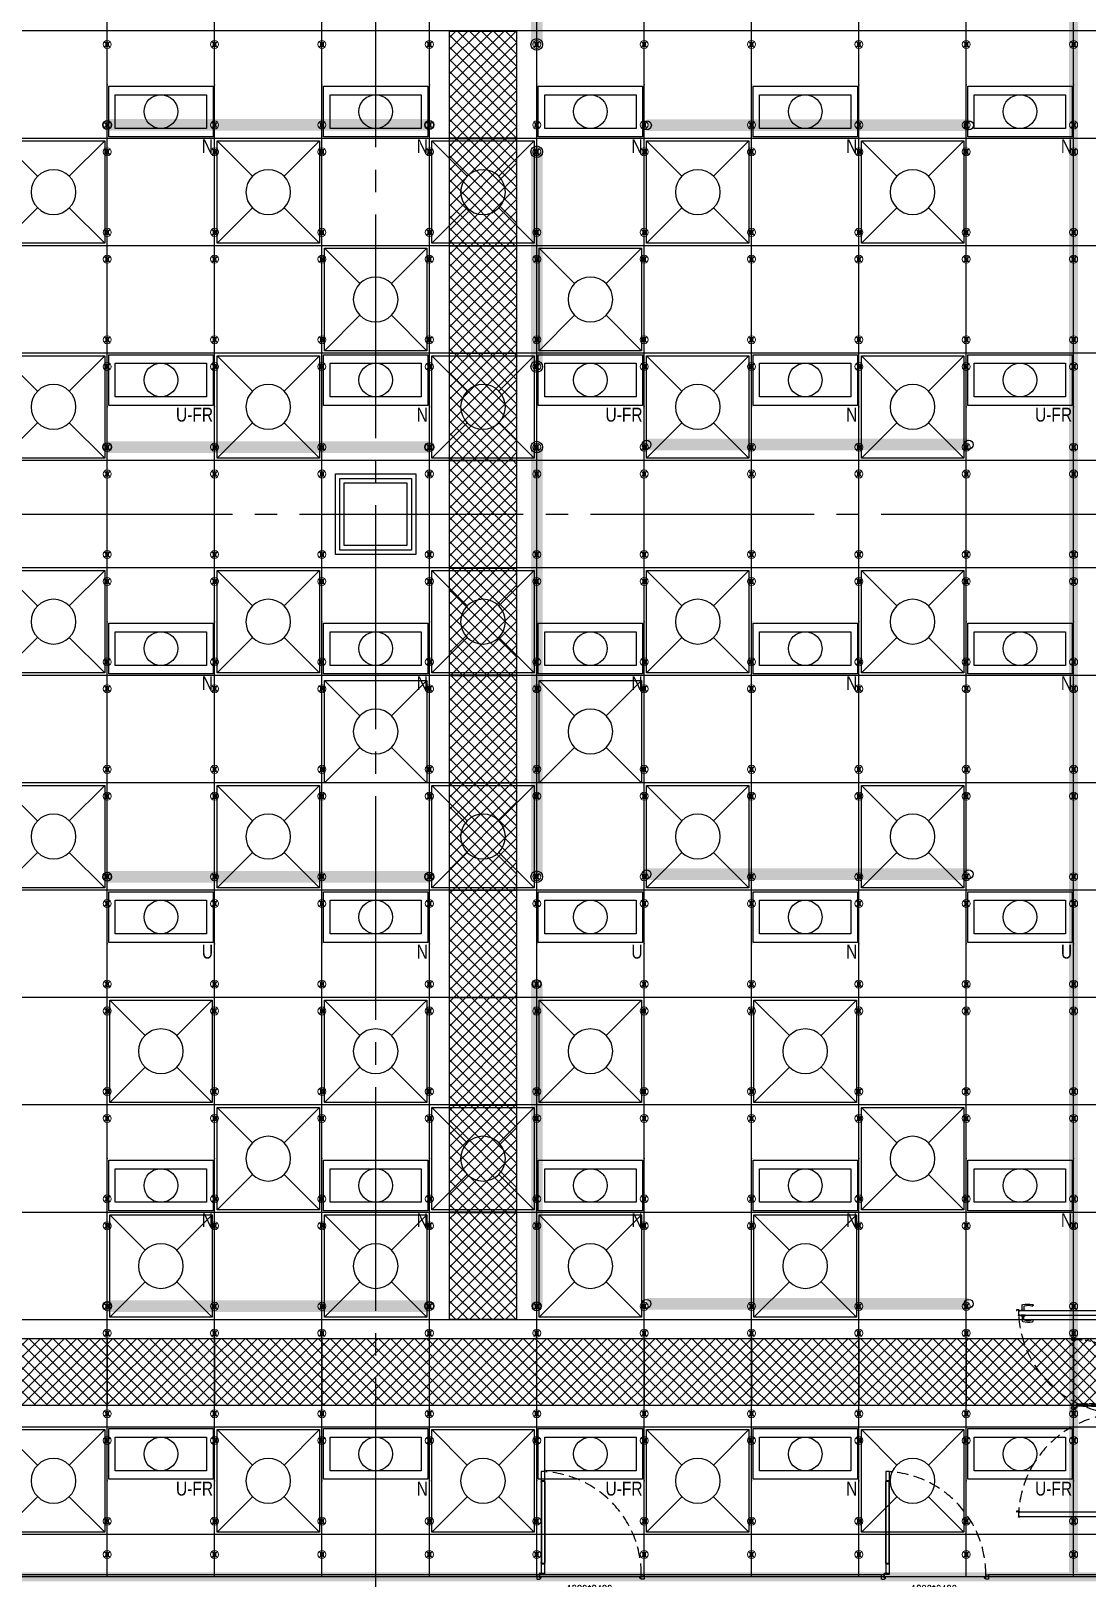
# Model space of a CAD drawing. Extents: x -17313 to 41501, y -1010 to 11880.
# Drawn here: x 6455 to 7635, y 311 to 2040 of the extents above; entities that cross this region are included whole.
import ezdxf
from ezdxf.enums import TextEntityAlignment as Align

# ---------------------------------------------------------------- set-up
doc = ezdxf.new("R2010")
doc.units = 0
doc.header["$LTSCALE"] = 100
for name, pattern in [('188K-SM-03-F10-ARCH-PA-Y2257103$0$AP5A-SM-03-F20-ARCH-PA-Y2230801+Y2230803$0$ALL-PA-TXT-Y2221201$0$DASHED', [19.05, 12.7, -6.35]), ('188K-SM-03-F10-ARCH-PA-Y2257103$0$DASHED', [19.05, 12.7, -6.35]), ('188K-SM-07-F15-ARCH-CATW-Y2257103$0$DASHED', [19.05, 12.7, -6.35]), ('X-S-FAB-L10$0$COL-CEN-LIN', [3.25, 2.5, -0.25, 0.25, -0.25])]:
    doc.linetypes.add(name, pattern=pattern)
for name, color, linetype in [('0-xref', 8, 'Continuous'), ('188K-SM-03-F10-ARCH-CEIL-Y2257103$0$K-CEIL-4.2', 8, 'Continuous'), ('188K-SM-03-F10-ARCH-CEIL-Y2257103$0$K-CEIL-4.2-AREA', 8, 'Continuous'), ('188K-SM-03-F10-ARCH-PA-Y2257103$0$K-Door', 53, 'Continuous'), ('188K-SM-03-F10-ARCH-PA-Y2257103$0$K-P1S-4.2-單抗', 53, 'Continuous'), ('188K-SM-06-F10-ELEC-LIGHT-Y2257103$0$E-LIGHT(W)-N', 253, 'Continuous'), ('188K-SM-06-F10-ELEC-LIGHT-Y2257103$0$E-LIGHT(W)-U FR', 253, 'Continuous'), ('188K-SM-06-F10-ELEC-LIGHT-Y2257103$0$E-LIGHT(W)-U XLPE', 253, 'Continuous'), ('188K-SM-06-F10-HVAC-FFU-Y2257103$0$AC-FFU-ULPA', 254, 'Continuous'), ('188K-SM-07-F15-ARCH-CATW-Y2257103$0$K-Divider 上-2.7', 80, 'Continuous'), ('188K-SM-07-F15-ARCH-CATW-Y2257103$0$K-DOOR-天板上方', 150, '188K-SM-07-F15-ARCH-CATW-Y2257103$0$DASHED'), ('188K-SM-07-F15-ARCH-CATW-Y2257103$0$K-安全母索', 6, 'Continuous'), ('188K-SM-07-F15-ARCH-CATW-Y2257103$0$K-扶手', 160, 'Continuous'), ('188K-SM-07-F15-ARCH-CATW-Y2257103$0$K-貓道板-主走道', 171, 'Continuous'), ('X-S-FAB-L10$0$0-DIM-TXT', 8, 'Continuous'), ('X-S-FAB-L10$0$BLOCK', 8, 'Continuous'), ('X-S-FAB-L10$0$CCL', 8, 'X-S-FAB-L10$0$COL-CEN-LIN'), ('X-S-FAB-L10$0$COL-S', 8, 'Continuous')]:
    doc.layers.add(name, color=color, linetype=linetype)
doc.layers.add('188K-SM-03-F10-ARCH-CEIL-Y2257103$0$K-吊點-標準', color=8, linetype='Continuous', lineweight=9)
doc.layers.add('188K-SM-06-F10-ELEC-LIGHT-Y2257103$0$Defpoints-CAS', color=253, linetype='Continuous', plot=False)
doc.styles.add('188K-SM-03-F10-ARCH-PA-Y2257103$0$14P7-XFDP10$0$AA-TXT', font='simplex.shx', dxfattribs={"width": 0.8, "bigfont": 'chineset.shx'})
doc.styles.add('188K-SM-03-F10-ARCH-PA-Y2257103$0$AP5A-SM-03-F20-ARCH-PA-Y2230801+Y2230803$0$ALL-PA-TXT-Y2221201$0$Standard', font='txt.shx', dxfattribs={"bigfont": 'chineset.shx'})
doc.styles.add('188K-SM-06-F10-ELEC-LIGHT-Y2257103$0$Standard', font='arial.ttf')
doc.styles.add('X-S-FAB-L10$0$CHINA', font='simplex.shx', dxfattribs={"width": 0.75, "bigfont": 'chineset.shx'})
doc.styles.add('X-S-FAB-L10$0$Standard', font='', dxfattribs={"width": 0.8})
doc.styles.add('X-S-FAB-L10$0$TG_NOTE_TEXT', font='simplex.shx', dxfattribs={"width": 0.75, "bigfont": 'chineset.shx'})
doc.styles.get('X-S-FAB-L10$0$Standard').set_extended_font_data('Microsoft JhengHei')
doc.linetypes.add('188K-SM-07-F15-ARCH-CATW-Y2257103$0$FENCELINE1', pattern='A,6.35,-2.54,[133,ltypeshp.shx,S=2.54,R=0,X=-2.54,Y=0],-2.54,25.4', length=36.83)

# ---------------------------------------------------------------- blocks, each defined once
blk = doc.blocks.new('X-S-FAB-L10$0$FAB2-L05')
at = {"layer": 'X-S-FAB-L10$0$CCL'}
for p, q in [((-19320, 11005), (-19320, 0)), ((-26880, 2220), (1210, 2220))]:
    blk.add_line(p, q, dxfattribs=at)
at = {"layer": 'X-S-FAB-L10$0$COL-S'}
blk.add_lwpolyline([(-19355, 2255), (-19285, 2255), (-19285, 2185), (-19355, 2185)], close=True, dxfattribs=at)
blk = doc.blocks.new('X-S-FAB-L10')
at = {"layer": 'X-S-FAB-L10$0$COL-S'}
for p, q in [((6805, 1535), (6875, 1535)), ((6805, 1465), (6805, 1535)), ((6875, 1535), (6875, 1465)), ((6875, 1465), (6805, 1465))]:
    blk.add_line(p, q, dxfattribs=at)
at = {"layer": 'X-S-FAB-L10$0$BLOCK'}
blk.add_blockref('X-S-FAB-L10$0$FAB2-L05', (26160, -720), dxfattribs=at)
at = {"style": 'X-S-FAB-L10$0$TG_NOTE_TEXT', "width": 0.5, "flags": 1}
for p in [(7463.3, 9020), (18268.3, 8649), (11197.8, 4800.2), (16485.8, 4800.2), (25420.3, 2635), (13360, 320, 0), (7463.3, -33.3)]:
    blk.add_attdef('WH', text='', height=20, dxfattribs=at).set_placement(p, align=Align.BOTTOM_LEFT)
at = {"width": 0.5}
for style, p in [('X-S-FAB-L10$0$TG_NOTE_TEXT', (7585, 9020)), ('X-S-FAB-L10$0$TG_NOTE_TEXT', (18390, 8649)), ('X-S-FAB-L10$0$TG_NOTE_TEXT', (11117.5, 4813.5)), ('X-S-FAB-L10$0$TG_NOTE_TEXT', (16607.5, 4813.5)), ('X-S-FAB-L10$0$TG_NOTE_TEXT', (25350, 2635)), ('X-S-FAB-L10$0$Standard', (13129.4, 325, 0)), ('X-S-FAB-L10$0$TG_NOTE_TEXT', (7585, -20))]:
    blk.add_attdef('DESC', text='', height=10, dxfattribs=dict(at, style=style)).set_placement(p, align=Align.BOTTOM_LEFT)
for tag, style, p in [('TYPE', 'X-S-FAB-L10$0$TG_NOTE_TEXT', (7619.3, 9020)), ('NO', 'X-S-FAB-L10$0$TG_NOTE_TEXT', (7650.1, 9020)), ('TYPE', 'X-S-FAB-L10$0$TG_NOTE_TEXT', (18424.2, 8649)), ('NO', 'X-S-FAB-L10$0$TG_NOTE_TEXT', (18455, 8649)), ('NO', 'X-S-FAB-L10$0$TG_NOTE_TEXT', (11088.6, 4813.5)), ('TYPE', 'X-S-FAB-L10$0$TG_NOTE_TEXT', (11151.8, 4813.5)), ('TYPE', 'X-S-FAB-L10$0$TG_NOTE_TEXT', (16641.8, 4813.5)), ('NO', 'X-S-FAB-L10$0$TG_NOTE_TEXT', (16672.6, 4813.5)), ('NO', 'X-S-FAB-L10$0$TG_NOTE_TEXT', (25313, 2635)), ('TYPE', 'X-S-FAB-L10$0$TG_NOTE_TEXT', (25350, 2635)), ('NO', 'X-S-FAB-L10$0$Standard', (13100, 320, 0)), ('TYPE', 'X-S-FAB-L10$0$Standard', (13129.4, 320, 0)), ('TYPE', 'X-S-FAB-L10$0$TG_NOTE_TEXT', (7619.3, -20)), ('NO', 'X-S-FAB-L10$0$TG_NOTE_TEXT', (7650.1, -20))]:
    blk.add_attdef(tag, text='', height=10, dxfattribs=dict(at, style=style)).set_placement(p, align=Align.BOTTOM_RIGHT)
at = {"style": 'X-S-FAB-L10$0$TG_NOTE_TEXT', "width": 0.5, "flags": 1}
for rotation, p in [(180, (43, 7480)), (180, (943, 7480)), (90, (24310, 3717.8)), (270, (17080, 1711.7))]:
    blk.add_attdef('WH', text='', height=20, rotation=rotation, dxfattribs=at).set_placement(p, align=Align.BOTTOM_LEFT)
at = {"width": 0.5}
for rotation, style, p in [(180, 'X-S-FAB-L10$0$Standard', (317.6, 7480)), (180, 'X-S-FAB-L10$0$Standard', (1217.6, 7480)), (90, 'X-S-FAB-L10$0$TG_NOTE_TEXT', (24310, 3647.5)), (270, 'X-S-FAB-L10$0$TG_NOTE_TEXT', (17080, 1605))]:
    blk.add_attdef('DESC', text='', height=10, rotation=rotation, dxfattribs=dict(at, style=style)).set_placement(p, align=Align.BOTTOM_LEFT)
for tag, rotation, style, p in [('TYPE', 180, 'X-S-FAB-L10$0$Standard', (317.6, 7480)), ('NO', 180, 'X-S-FAB-L10$0$Standard', (347, 7480)), ('TYPE', 180, 'X-S-FAB-L10$0$Standard', (1217.6, 7480)), ('NO', 180, 'X-S-FAB-L10$0$Standard', (1247, 7480)), ('TYPE', 90, 'X-S-FAB-L10$0$TG_NOTE_TEXT', (24310, 3647.5)), ('NO', 90, 'X-S-FAB-L10$0$TG_NOTE_TEXT', (24310, 3610.5)), ('TYPE', 270, 'X-S-FAB-L10$0$TG_NOTE_TEXT', (17080, 1605)), ('NO', 270, 'X-S-FAB-L10$0$TG_NOTE_TEXT', (17080, 1573))]:
    blk.add_attdef(tag, text='', height=10, rotation=rotation, dxfattribs=dict(at, style=style)).set_placement(p, align=Align.BOTTOM_RIGHT)
at = {"layer": 'X-S-FAB-L10$0$0-DIM-TXT', "style": 'X-S-FAB-L10$0$CHINA', "width": 0.75}
for p in [(667.4, 7855.1, -2689.4), (22627.4, 6728.8), (25644.7, 6728.8), (24778.8, 5569.1), (1118.3, 4980), (417.8, 4594.6), (23874.8, 4355), (22927.4, 4330.1), (23749.9, 3901.4), (417.8, 3765.2), (1118.3, 3730), (417.8, 3115.8), (536.9, 2227.8), (16909, 1782.7), (888.4, 880.5), (16977.4, 750), (18878.8, 750), (25641.2, 553.2), (21364, 526.9)]:
    blk.add_attdef('HIG', text='', height=80, dxfattribs=at).set_placement(p, align=Align.MIDDLE_LEFT)
blk = doc.blocks.new('188K-SM-03-F10-ARCH-CEIL-Y2257103$0$A$C2CA95053')
h = blk.add_hatch(color=256)
edge = h.paths.add_edge_path()
edge.add_arc((0, 0), 0.5, 0, 360)
for p, q in [((3.2, 3.2), (-3.2, -3.2)), ((3.2, -3.2), (-3.2, 3.2))]:
    blk.add_line(p, q)
blk.add_lwpolyline([(-1.6, 2.5), (-1.6, -2.5), (1.6, -2.5), (1.6, 2.5)], close=True)
for radius in [4.5, 0.5]:
    blk.add_circle((0, 0), radius)
blk = doc.blocks.new('188K-SM-03-F10-ARCH-CEIL-Y2257103$0$天花板吊點-附調整片 - 3_8_螺桿吊架 100 mm 高調整片-V1-1FL')
blk.add_blockref('188K-SM-03-F10-ARCH-CEIL-Y2257103$0$A$C2CA95053', (0, 0))
blk = doc.blocks.new('188K-SM-03-F10-ARCH-CEIL-Y2257103')
at = {"layer": '188K-SM-03-F10-ARCH-CEIL-Y2257103$0$K-CEIL-4.2'}
for p, q in [((6540, 312.7), (6540, 8632.2)), ((6660, 312.7), (6660, 8632.2)), ((6780, 312.7), (6780, 8632.2)), ((6900, 312.7), (6900, 8632.2)), ((7020, 312.7), (7020, 8632.2)), ((7140, 312.7), (7140, 8632.2)), ((7260, 312.7), (7260, 8632.2)), ((7380, 312.7), (7380, 8632.2)), ((7500, 312.7), (7500, 8632.2)), ((7620, 312.7), (7620, 8632.2)), ((16747.2, 2040), (1847.7, 2040)), ((16747.2, 1920), (1847.7, 1920)), ((16747.2, 1800), (1847.7, 1800)), ((16747.2, 1680), (1847.7, 1680)), ((16747.2, 1560), (1847.7, 1560)), ((16747.2, 1440), (1847.7, 1440)), ((16747.2, 1320), (1847.7, 1320)), ((16747.2, 1200), (1847.7, 1200)), ((16747.2, 1080), (1847.7, 1080)), ((16747.2, 960), (1847.7, 960)), ((16747.2, 840), (1847.7, 840)), ((16747.2, 720), (1847.7, 720)), ((16747.2, 600), (1847.7, 600)), ((16747.2, 480), (1847.7, 480)), ((16747.2, 360), (1847.7, 360))]:
    blk.add_line(p, q, dxfattribs=at)
at = {"layer": '188K-SM-03-F10-ARCH-CEIL-Y2257103$0$K-CEIL-4.2-AREA', "elevation": 0}
blk.add_lwpolyline([(24297.2, 2067.7), (16747.2, 2067.7), (16747.2, 312.7), (14882.2, 312.7), (14882.2, 42.7), (14157.7, 42.7), (14157.7, 312.7), (1847.7, 312.7), (1847.7, 8305.8), (1767.7, 8305.8), (1767.7, 8632.2), (17592.2, 8632.2), (17592.2, 8626.2), (18934.7, 8626.2), (18934.7, 8592.2), (19317.2, 8592.2), (19317.2, 7537.7), (19282.2, 7537.7), (19282.2, 7462.2), (19317.2, 7462.2), (19317.2, 7317.2), (21180, 7317.2)], dxfattribs=at)
at = {"layer": '188K-SM-03-F10-ARCH-CEIL-Y2257103$0$K-CEIL-4.2-AREA'}
blk.add_lwpolyline([(6805, 1535), (6875, 1535), (6875, 1465), (6805, 1465)], close=True, dxfattribs=at)
at = {"layer": '188K-SM-03-F10-ARCH-CEIL-Y2257103$0$K-吊點-標準', "color": 170, "lineweight": 18, "rotation": 179.9999999999997}
for p in [(6540, 2025), (6660, 2025), (6780, 2025), (6900, 2025), (7020, 2025), (7140, 2025), (7260, 2025), (7380, 2025), (7500, 2025), (7620, 2025), (6540, 1935), (6660, 1935), (6780, 1935), (6900, 1935), (7020, 1935), (7140, 1935), (7260, 1935), (7380, 1935), (7500, 1935), (7620, 1935), (6540, 1905), (6660, 1905), (6780, 1905), (6900, 1905), (7020, 1905), (7140, 1905), (7260, 1905), (7380, 1905), (7500, 1905), (7620, 1905), (6540, 1815), (6660, 1815), (6780, 1815), (6900, 1815), (7020, 1815), (7140, 1815), (7260, 1815), (7380, 1815), (7500, 1815), (7620, 1815), (6540, 1785), (6660, 1785), (6780, 1785), (6900, 1785), (7020, 1785), (7140, 1785), (7260, 1785), (7380, 1785), (7500, 1785), (7620, 1785), (6540, 1695), (6660, 1695), (6780, 1695), (6900, 1695), (7020, 1695), (7140, 1695), (7260, 1695), (7380, 1695), (7500, 1695), (7620, 1695), (6540, 1665), (6660, 1665), (6780, 1665), (6900, 1665), (7020, 1665), (7140, 1665), (7260, 1665), (7380, 1665), (7500, 1665), (7620, 1665), (6540, 1575), (6660, 1575), (6780, 1575), (6900, 1575), (7020, 1575), (7140, 1575), (7260, 1575), (7380, 1575), (7500, 1575), (7620, 1575), (6540, 1545), (6660, 1545), (6780, 1545), (6900, 1545), (7020, 1545), (7140, 1545), (7260, 1545), (7380, 1545), (7500, 1545), (7620, 1545), (6540, 1455), (6660, 1455), (6780, 1455), (6900, 1455), (7020, 1455), (7140, 1455), (7260, 1455), (7380, 1455), (7500, 1455), (7620, 1455), (6540, 1425), (6660, 1425), (6780, 1425), (6900, 1425), (7020, 1425), (7140, 1425), (7260, 1425), (7380, 1425), (7500, 1425), (7620, 1425), (6540, 1335), (6660, 1335), (6780, 1335), (6900, 1335), (7020, 1335), (7140, 1335), (7260, 1335), (7380, 1335), (7500, 1335), (7620, 1335), (6540, 1305), (6660, 1305), (6780, 1305), (6900, 1305), (7020, 1305), (7140, 1305), (7260, 1305), (7380, 1305), (7500, 1305), (7620, 1305), (6540, 1215), (6660, 1215), (6780, 1215), (6900, 1215), (7020, 1215), (7140, 1215), (7260, 1215), (7380, 1215), (7500, 1215), (7620, 1215), (6540, 1185), (6660, 1185), (6780, 1185), (6900, 1185), (7020, 1185), (7140, 1185), (7260, 1185), (7380, 1185), (7500, 1185), (7620, 1185), (6540, 1095), (6660, 1095), (6780, 1095), (6900, 1095), (7020, 1095), (7140, 1095), (7260, 1095), (7380, 1095), (7500, 1095), (7620, 1095), (6540, 1065), (6660, 1065), (6780, 1065), (6900, 1065), (7020, 1065), (7140, 1065), (7260, 1065), (7380, 1065), (7500, 1065), (7620, 1065), (6540, 975), (6660, 975), (6780, 975), (6900, 975), (7020, 975), (7140, 975), (7260, 975), (7380, 975), (7500, 975), (7620, 975), (6540, 945), (6660, 945), (6780, 945), (6900, 945), (7020, 945), (7140, 945), (7260, 945), (7380, 945), (7500, 945), (7620, 945), (6540, 855), (6660, 855), (6780, 855), (6900, 855), (7020, 855), (7140, 855), (7260, 855), (7380, 855), (7500, 855), (7620, 855), (6540, 825), (6660, 825), (6780, 825), (6900, 825), (7020, 825), (7140, 825), (7260, 825), (7380, 825), (7500, 825), (7620, 825), (6540, 735), (6660, 735), (6780, 735), (6900, 735), (7020, 735), (7140, 735), (7260, 735), (7380, 735), (7500, 735), (7620, 735), (6540, 705), (6660, 705), (6780, 705), (6900, 705), (7020, 705), (7140, 705), (7260, 705), (7380, 705), (7500, 705), (7620, 705), (6540, 615), (6660, 615), (6780, 615), (6900, 615), (7020, 615), (7140, 615), (7260, 615), (7380, 615), (7500, 615), (7620, 615), (6540, 585), (6660, 585), (6780, 585), (6900, 585), (7020, 585), (7140, 585), (7260, 585), (7380, 585), (7500, 585), (7620, 585), (6540, 495), (6660, 495), (6780, 495), (6900, 495), (7020, 495), (7140, 495), (7260, 495), (7380, 495), (7500, 495), (7620, 495), (6540, 465), (6660, 465), (6780, 465), (6900, 465), (7020, 465), (7140, 465), (7260, 465), (7380, 465), (7500, 465), (7620, 465), (6540, 375), (6660, 375), (6780, 375), (6900, 375), (7020, 375), (7140, 375), (7260, 375), (7380, 375), (7500, 375), (7620, 375), (6540, 337.7, 0), (6660, 337.7, 0), (6780, 337.7, 0), (6900, 337.7, 0), (7020, 337.7, 0), (7140, 337.7, 0), (7260, 337.7, 0), (7380, 337.7, 0), (7500, 337.7, 0), (7620, 337.7, 0)]:
    blk.add_blockref('188K-SM-03-F10-ARCH-CEIL-Y2257103$0$天花板吊點-附調整片 - 3_8_螺桿吊架 100 mm 高調整片-V1-1FL', p, dxfattribs=at)
blk = doc.blocks.new('188K-SM-06-F10-HVAC-FFU-Y2257103$0$H-FU-U-12x12')
for p, q in [((423, 777), (28, 1172)), ((777, 777), (1172, 1172)), ((28, 28), (423, 423)), ((1172, 28), (777, 423))]:
    blk.add_line(p, q)
blk.add_lwpolyline([(1172, 28), (1172, 1172), (28, 1172), (28, 28)], close=True)
blk.add_circle((600, 600), 250)
blk = doc.blocks.new('188K-SM-06-F10-HVAC-FFU-Y2257103')
at = {"layer": '188K-SM-06-F10-HVAC-FFU-Y2257103$0$AC-FFU-ULPA', "xscale": -0.09999999999999432, "yscale": 0.09999999999999432, "zscale": 0.09999999999999432}
for p in [(6540, 1800), (6780, 1800), (7020, 1800), (7260, 1800), (7500, 1800), (6900, 1680), (7140, 1680), (6540, 1560), (6780, 1560), (7020, 1560), (7260, 1560), (7500, 1560), (6540, 1320), (6780, 1320), (7020, 1320), (7260, 1320), (7500, 1320), (6900, 1197.2), (7140, 1197.2), (6540, 1079.9), (6780, 1079.9), (7020, 1079.9), (7260, 1079.9), (7500, 1079.9), (6660, 840), (6900, 840), (7140, 840), (7380, 840), (6780, 720), (7020, 720), (7500, 720), (6660, 600), (6900, 600), (7140, 600), (7380, 600), (6540, 360), (6780, 360), (7020, 360), (7260, 360), (7500, 360)]:
    blk.add_blockref('188K-SM-06-F10-HVAC-FFU-Y2257103$0$H-FU-U-12x12', p, dxfattribs=at)
blk = doc.blocks.new('*U267')
for points in [[(-58.3, -28.3), (-58.3, 28.3), (58.3, 28.3), (58.3, -28.3)], [(-51, -18.8), (-51, 18.8), (51, 18.8), (51, -18.8)]]:
    blk.add_lwpolyline(points, close=True)
blk.add_circle((0, 0), 18.8)
at = {"layer": '188K-SM-06-F10-ELEC-LIGHT-Y2257103$0$Defpoints-CAS'}
for p in [(-60, 30), (60, 30), (-60, -30), (60, -30)]:
    blk.add_point(p, dxfattribs=at)
at = {"style": '188K-SM-06-F10-ELEC-LIGHT-Y2257103$0$Standard', "width": 0.8}
blk.add_text('N', height=15.5, dxfattribs=at).set_placement((58.3, -38.7), align=Align.MIDDLE_RIGHT)
blk = doc.blocks.new('*U258')
for points in [[(-58.3, -28.3), (-58.3, 28.3), (58.3, 28.3), (58.3, -28.3)], [(-51, -18.8), (-51, 18.8), (51, 18.8), (51, -18.8)]]:
    blk.add_lwpolyline(points, close=True)
blk.add_circle((0, 0), 18.8)
at = {"layer": '188K-SM-06-F10-ELEC-LIGHT-Y2257103$0$Defpoints-CAS'}
for p in [(-60, 30), (60, 30), (-60, -30), (60, -30)]:
    blk.add_point(p, dxfattribs=at)
at = {"style": '188K-SM-06-F10-ELEC-LIGHT-Y2257103$0$Standard', "width": 0.8}
blk.add_text('U-FR', height=15.53, dxfattribs=at).set_placement((58.3, -38.7), align=Align.MIDDLE_RIGHT)
blk = doc.blocks.new('*U266')
for points in [[(-58.3, -28.3), (-58.3, 28.3), (58.3, 28.3), (58.3, -28.3)], [(-51, -18.8), (-51, 18.8), (51, 18.8), (51, -18.8)]]:
    blk.add_lwpolyline(points, close=True)
blk.add_circle((0, 0), 18.8)
at = {"layer": '188K-SM-06-F10-ELEC-LIGHT-Y2257103$0$Defpoints-CAS'}
for p in [(-60, 30), (60, 30), (-60, -30), (60, -30)]:
    blk.add_point(p, dxfattribs=at)
at = {"style": '188K-SM-06-F10-ELEC-LIGHT-Y2257103$0$Standard', "width": 0.8}
blk.add_text('U', height=15.5, dxfattribs=at).set_placement((58.3, -38.7), align=Align.MIDDLE_RIGHT)
blk = doc.blocks.new('188K-SM-06-F10-ELEC-LIGHT-Y2257103')
at = {"layer": '188K-SM-06-F10-ELEC-LIGHT-Y2257103$0$E-LIGHT(W)-N'}
for p in [(6600, 1950), (6840, 1950), (7080, 1950), (7320, 1950), (7560, 1950), (6840, 1650), (7320, 1650), (6600, 1350), (6840, 1350), (7080, 1350), (7320, 1350), (7560, 1350), (6840, 1050), (7320, 1050), (6600, 750), (6840, 750), (7080, 750), (7320, 750), (7560, 750), (6840, 450), (7320, 450)]:
    blk.add_blockref('*U267', p, dxfattribs=at)
at = {"layer": '188K-SM-06-F10-ELEC-LIGHT-Y2257103$0$E-LIGHT(W)-U FR'}
for p in [(6600, 1650), (7080, 1650), (7560, 1650), (6600, 450), (7080, 450), (7560, 450)]:
    blk.add_blockref('*U258', p, dxfattribs=at)
at = {"layer": '188K-SM-06-F10-ELEC-LIGHT-Y2257103$0$E-LIGHT(W)-U XLPE'}
for p in [(6600, 1050), (7080, 1050), (7560, 1050)]:
    blk.add_blockref('*U266', p, dxfattribs=at)
blk = doc.blocks.new('188K-SM-03-F10-ARCH-PA-Y2257103$0$雙開門-2400×2400')
for p, q in [((225.2, 117.7), (223.8, 117.6)), ((229.2, 117.7), (225.2, 117.7)), ((225.2, 115.5), (229.2, 115.5)), ((229.2, 119), (229.2, 114.1)), ((230, 119), (229.2, 119)), ((229.2, 114.1), (230, 114.1)), ((230, 114.1), (230, 119)), ((0, 2.5), (0, -2.5)), ((0, -1.9), (0, 1.9)), ((0.6, 2.5), (3, 2.5)), ((3, 2.5), (3, 0.2)), ((3, 0.2), (3, 0.2)), ((239.4, 2.5), (237, 2.5)), ((237, 2.5), (237, -0.2)), ((237, -0.2), (237, 0)), ((240, 2.5), (240, -2.5)), ((240, -1.9), (240, 1.9)), ((3, -2.5), (0.6, -2.5)), ((4.7, -1.9), (3, -2.5)), ((3.7, -0.6), (3.9, -0.6)), ((3.9, -0.6), (4, -0.6)), ((4.1, -0.7), (4, -0.7)), ((4, -0.7), (4, -1.5)), ((4, -1.5), (4.6, -1.5)), ((4.5, -0.2), (4.1, -0.2)), ((4.1, -0.7), (4.1, -0.7)), ((4.6, -0.7), (4.5, -0.7)), ((4.5, -0.7), (4.5, -0.7)), ((4.6, -0.6), (4.7, -0.6)), ((4.6, -1.5), (4.6, -0.7)), ((4.7, -0.6), (4.8, -0.6)), ((5, -0.8), (5, -1.5)), ((235, -0.8), (235, -1.5)), ((235.3, -0.6), (235.2, -0.6)), ((235.4, -0.6), (235.3, -0.6)), ((235.3, -1.9), (237, -2.5)), ((235.4, -1.5), (235.4, -0.7)), ((235.4, -0.7), (235.5, -0.7)), ((236, -1.5), (235.4, -1.5)), ((235.5, -0.2), (235.9, -0.2)), ((235.5, -0.7), (235.5, -0.7)), ((235.9, -0.7), (235.9, -0.7)), ((235.9, -0.7), (236, -0.7)), ((236.1, -0.6), (236, -0.6)), ((236, -0.7), (236, -1.5)), ((236.3, -0.6), (236.1, -0.6)), ((237, -2.5), (239.4, -2.5))]:
    blk.add_line(p, q)
for points in [[(10.9, 121.6), (10.9, 123.4), (10.9, 121.6), (4.3, 121.6), (4.3, 121.5), (4.7, 121.5), (4.7, 120.4, 0.414214), (4.8, 120.3), (5, 120.3), (5, 120.4), (4.9, 120.4), (4.9, 121.4), (5, 121.4), (5, 4.1), (4.9, 4.1), (4.9, 5.1), (5, 5.1), (5, 5.2), (4.8, 5.2, 0.414214), (4.7, 5.1), (4.7, 4, 0.414214), (4.8, 3.8), (10.2, 3.8, 0.414214), (10.3, 4), (10.3, 5.1, 0.414214), (10.2, 5.2), (10, 5.2), (10, 5.1), (10.1, 5.1), (10.1, 4.1), (10, 4.1), (10, 121.4), (10.1, 121.4), (10.1, 120.4), (10, 120.4), (10, 120.3), (10.2, 120.3, 0.414214), (10.3, 120.4), (10.3, 121.4), (11.1, 121.4, 0.414214), (11.1, 121.4), (11.1, 123.6, 0.414214), (11.1, 123.7), (10.3, 123.7), (10.3, 123.4), (10.9, 123.4)], [(235.9, 121.6), (235.9, 123.4), (235.9, 121.6), (229.3, 121.6), (229.3, 121.5), (229.7, 121.5), (229.7, 120.4, 0.414214), (229.8, 120.3), (230, 120.3), (230, 120.4), (229.9, 120.4), (229.9, 121.4), (230, 121.4), (230, 4.1), (229.9, 4.1), (229.9, 5.1), (230, 5.1), (230, 5.2), (229.8, 5.2, 0.414214), (229.7, 5.1), (229.7, 4, 0.414214), (229.8, 3.8), (235.2, 3.8, 0.414214), (235.3, 4), (235.3, 5.1, 0.414214), (235.2, 5.2), (235, 5.2), (235, 5.1), (235.1, 5.1), (235.1, 4.1), (235, 4.1), (235, 121.4), (235.1, 121.4), (235.1, 120.4), (235, 120.4), (235, 120.3), (235.2, 120.3, 0.414214), (235.3, 120.4), (235.3, 121.4), (236.1, 121.4, 0.414214), (236.1, 121.4), (236.1, 123.6, 0.414214), (236.1, 123.7), (235.3, 123.7), (235.3, 123.4), (235.9, 123.4)], [(235.8, 117.7), (239.8, 117.7), (241.2, 117.6, -0.327495), (242, 116.9, -0.089847), (242.2, 106.2, -1.144881), (240.3, 106.6, 0.137079), (240.3, 114.9, 0.349357), (239.8, 115.5), (235.8, 115.5)]]:
    blk.add_lwpolyline(points, format="xyb")
blk.add_lwpolyline([(235, 114.1), (235, 119), (235.8, 119), (235.8, 114.1)], close=True)
at = {"ltscale": 500}
for points in [[(3.3, 0.3), (3.3, 3.1), (3, 3.1), (3, 0.3)], [(8.5, 3.8), (4, 3.8), (4, 4.1), (8.5, 4.1)], [(231.5, 3.8), (236, 3.8), (236, 4.1), (231.5, 4.1)], [(236.7, -0.1), (236.7, 3.1), (237, 3.1), (237, -0.1)]]:
    blk.add_lwpolyline(points, close=True, dxfattribs=at)
at = {"linetype": '188K-SM-03-F10-ARCH-PA-Y2257103$0$DASHED', "ltscale": 0.01}
for centre, start, end in [((3.5, 5.1), 0, 85.9993), ((236.5, 5.1), 94.0007, 180)]:
    blk.add_arc(centre, 116.5, start, end, dxfattribs=at)
for centre, radius, start, end in [((0.6, 1.9), 0.598, 90, 180), ((3.9, 0.2), 0.855, 178.2453, 256.7344), ((236.3, 0), 0.659, 270, 360), ((239.4, 1.9), 0.598, 0, 90), ((0.6, -1.9), 0.598, 180, 270), ((4.3, -0.6), 0.427, 111.7868, 180), ((4, -0.7), 0.11, 360, 90), ((4.3, -0.6), 0.427, 0, 68.2132), ((4.6, -0.7), 0.11, 90, 180), ((4.5, -1.5), 0.5, 288.9704, 0), ((4.8, -0.8), 0.2, 0, 90), ((235.2, -0.8), 0.2, 90, 180), ((235.5, -1.5), 0.5, 180, 251.0296), ((235.7, -0.6), 0.427, 111.7868, 180), ((235.4, -0.7), 0.11, 360, 90), ((235.7, -0.6), 0.427, 0, 68.2132), ((236, -0.7), 0.11, 90, 180), ((239.4, -1.9), 0.598, 270, 360)]:
    blk.add_arc(centre, radius, start, end)
for centre, major_axis, start_param, end_param in [((252.5, 110.9), (-21.3, 21.3), 0.585307, 0.943734), ((223.8, 106.3), (-0.707, 0.707), 0.872811, 4.284184), ((223.9, 116.7), (0.624, 0.624), 0.866962, 2.13291), ((239.6, 110.8), (-10.9, 10.9), 0.51383, 1.058752), ((225.3, 114.9), (-0.417, 0.417), -0.669314, 0.675093)]:
    blk.add_ellipse(centre, major_axis=major_axis, ratio=1, start_param=start_param, end_param=end_param)
at = {"ltscale": 500, "extrusion": (0, 0, -1)}
blk.add_ellipse((3.5, 3.6), major_axis=(0.495, 0.495), ratio=1, start_param=3.926991, end_param=10.210176, dxfattribs=at)
at = {"ltscale": 500}
blk.add_ellipse((236.5, 3.6), major_axis=(-0.495, 0.495), ratio=1, start_param=3.926991, end_param=10.210176, dxfattribs=at)
at = {"color": 8, "style": '188K-SM-03-F10-ARCH-PA-Y2257103$0$14P7-XFDP10$0$AA-TXT', "width": 0.8}
blk.add_text('2400x2400', height=12, dxfattribs=at).set_placement((120, -13.5), align=Align.MIDDLE_CENTER)
blk = doc.blocks.new('188K-SM-03-F10-ARCH-PA-Y2257103$0$單開庫板門-1200x2400)圓型拉環鎖+輔助鎖)')
at = {"ltscale": 0.1}
for p, q in [((26008.6, -11403.6), (26004.5, -11403.6)), ((26004.5, -11403.6), (26004.5, -11414.1)), ((26008.6, -11414.1), (26008.6, -11403.6)), ((26004.5, -11414.1), (26004.5, -11415.3)), ((26004.5, -11414.1), (26008.6, -11414.1)), ((26004.5, -11415.4), (26004.6, -11415.5)), ((26008.6, -11414), (26004.6, -11414)), ((26004.6, -11414.3), (26004.6, -11414.2)), ((26004.6, -11415.3), (26004.6, -11414.5)), ((26004.7, -11414.1), (26006.5, -11414.1)), ((26005.1, -11414.4), (26004.7, -11414.4)), ((26004.7, -11414.5), (26005.1, -11414.5)), ((26004.7, -11414.5), (26004.7, -11506)), ((26004.7, -11506), (26004.7, -11414.5)), ((26004.7, -11414.5), (26004.7, -11414.5)), ((26004.7, -11415.4), (26004.7, -11415.3)), ((26005.2, -11414.4), (26005.2, -11414.4)), ((26006.5, -11414.1), (26006.6, -11414.1)), ((26006.6, -11414.1), (26006.6, -11414.1)), ((26006.6, -11414.1), (26008.4, -11414.1)), ((26008.4, -11414.4), (26008, -11414.4)), ((26008, -11414.4), (26008, -11414.4)), ((26008, -11414.5), (26008.4, -11414.5)), ((26008.4, -11506), (26008.4, -11414.5)), ((26008.4, -11414.5), (26008.4, -11414.5)), ((26008.4, -11414.5), (26008.4, -11506)), ((26008.4, -11415.3), (26008.4, -11415.4)), ((26008.5, -11414.2), (26008.5, -11414.3)), ((26008.5, -11414.5), (26008.5, -11415.3)), ((26008.5, -11415.5), (26008.6, -11415.4)), ((26008.6, -11415.3), (26008.6, -11414.1)), ((26008.6, -11506.4), (26004.5, -11506.4)), ((26004.5, -11506.4), (26004.5, -11518)), ((26004.7, -11506), (26004.7, -11506)), ((26008.4, -11506), (26008.4, -11506)), ((26008.6, -11518), (26008.6, -11506.4)), ((25999.5, -11519.7), (25999.5, -11523.2)), ((26002.5, -11519.1), (26000, -11519.1)), ((26000, -11523.7), (26002.4, -11523.7)), ((26002.4, -11523.7), (26004.1, -11522.6)), ((26002.9, -11518.5), (26002.6, -11518.5)), ((26002.6, -11518.5), (26002.6, -11521)), ((26002.6, -11521.9), (26002.6, -11519.3)), ((26002.6, -11521), (26002.9, -11521)), ((26003.4, -11521.9), (26002.6, -11521.9)), ((26002.9, -11521), (26002.9, -11518.5)), ((26003.3, -11522.2), (26003.3, -11522)), ((26003.3, -11522), (26003.4, -11522)), ((26004, -11522.2), (26003.3, -11522.2)), ((26008.3, -11517.5), (26003.6, -11517.5)), ((26003.6, -11517.5), (26003.6, -11517.7)), ((26003.6, -11517.7), (26008.3, -11517.7)), ((26004.1, -11521.9), (26003.9, -11521.9)), ((26003.9, -11522), (26004, -11522)), ((26004, -11522), (26004, -11522.2)), ((26004.2, -11522.4), (26004.2, -11521.9)), ((26004.5, -11518), (26008.6, -11518)), ((26008.3, -11517.7), (26008.3, -11517.5)), ((26114.8, -11521.9), (26115.1, -11521.9)), ((26114.8, -11522.4), (26114.8, -11521.9)), ((26114.9, -11522), (26114.9, -11522.2)), ((26115.1, -11522), (26114.9, -11522)), ((26114.9, -11522.2), (26115.7, -11522.2)), ((26116.6, -11523.7), (26114.9, -11522.6)), ((26115.5, -11521.9), (26116.3, -11521.9)), ((26115.7, -11522), (26115.5, -11522)), ((26115.7, -11522.2), (26115.7, -11522)), ((26116.3, -11521.9), (26116.3, -11519.3)), ((26116.5, -11519.1), (26119, -11519.1)), ((26119, -11523.7), (26116.6, -11523.7)), ((26119.5, -11519.7), (26119.5, -11523.2))]:
    blk.add_line(p, q, dxfattribs=at)
blk.add_lwpolyline([(26006.6, -11506.4), (26006.5, -11506.3), (26004.7, -11506.3, -0.414214), (26004.6, -11506.3), (26004.6, -11506.1, -0.414214), (26004.7, -11506.1), (26005.1, -11506.1, 0.414214), (26005.2, -11506.1), (26005.2, -11506, 0.414214), (26005.1, -11506), (26004.7, -11506, -0.414214), (26004.6, -11506), (26004.6, -11505.2, -0.414214), (26004.7, -11505.2), (26004.7, -11505.2, 0.414214), (26004.7, -11505.2), (26004.7, -11505, 0.72636), (26004.6, -11505), (26004.5, -11505.1, 0.158507), (26004.5, -11505.2), (26004.5, -11506.4, 0.414214), (26004.6, -11506.5), (26008.6, -11506.5, 0.414214), (26008.6, -11506.4), (26008.6, -11505.2, 0.158507), (26008.6, -11505.1), (26008.5, -11505, 0.72636), (26008.4, -11505), (26008.4, -11505.2, 0.414214), (26008.5, -11505.2, -0.414214), (26008.5, -11505.2), (26008.5, -11506, -0.414214), (26008.4, -11506), (26008, -11506, 0.414214), (26008, -11506), (26008, -11506.1, 0.414214), (26008, -11506.1), (26008.4, -11506.1, -0.414214), (26008.5, -11506.1), (26008.5, -11506.3, -0.414214), (26008.4, -11506.3), (26006.6, -11506.3)], format="xyb", close=True, dxfattribs=at)
for points in [[(25999.5, -11518.9), (25999.5, -11523.9)], [(26119.5, -11518.9), (26119.5, -11523.9)]]:
    blk.add_lwpolyline(points)
at = {"linetype": '188K-SM-03-F10-ARCH-PA-Y2257103$0$AP5A-SM-03-F20-ARCH-PA-Y2230801+Y2230803$0$ALL-PA-TXT-Y2221201$0$DASHED', "ltscale": 0.01}
blk.add_arc((26001.1, -11518.7), 115.3, 359.8531, 85.8135, dxfattribs=at)
at = {"ltscale": 0.1}
for centre, radius, start, end in [((26004.6, -11414.1), 0.0313, 90, 180), ((26004.6, -11415.3), 0.0313, 180, 216.0274), ((26004.7, -11414.2), 0.0313, 90, 180), ((26004.7, -11414.3), 0.0313, 180, 270), ((26004.7, -11414.5), 0.0313, 90, 180), ((26004.7, -11415.3), 0.0209, 180, 270), ((26004.7, -11415.4), 0.0313, 216.0274, 360), ((26004.7, -11415.3), 0.0209, 360, 90), ((26005.1, -11414.4), 0.0313, 270, 0), ((26005.1, -11414.4), 0.0313, 0, 90), ((26008, -11414.4), 0.0313, 90, 180), ((26008, -11414.4), 0.0313, 180, 270), ((26008.4, -11414.2), 0.0313, 360, 90), ((26008.4, -11414.3), 0.0313, 270, 0), ((26008.4, -11414.5), 0.0313, 0, 90), ((26008.5, -11415.3), 0.0209, 90, 180), ((26008.5, -11415.4), 0.0313, 180, 323.9726), ((26008.5, -11415.3), 0.0209, 270, 360), ((26008.6, -11414.1), 0.0313, 360, 90), ((26008.6, -11415.3), 0.0313, 323.9726, 360)]:
    blk.add_arc(centre, radius, start, end, dxfattribs=at)
for centre, major_axis, start_param, end_param in [((26000, -11519.7), (0.369, -0.369), 2.356194, 3.926991), ((26000, -11523.2), (-0.369, -0.369), 5.497787, 7.068583), ((26002.5, -11519.3), (0.111, -0.111), 7.068583, 8.63938), ((26003.4, -11521.9), (-0.0369, -0.0369), 0.785398, 3.926991), ((26003.9, -11521.9), (-0.0369, -0.0369), 3.926991, 7.068583), ((26004.1, -11521.9), (0.0369, -0.0369), 7.068583, 8.63938), ((26003.9, -11522.4), (0.221, -0.221), 6.162283, 7.068583), ((26114.8, -11521.9), (-0.0369, -0.0369), -2.356194, -0.785398), ((26115.1, -11522.4), (-0.221, -0.221), -0.785398, 0.120903), ((26115.1, -11521.9), (0.0369, -0.0369), -0.785398, 2.356194), ((26115.5, -11521.9), (0.0369, -0.0369), 2.356194, 5.497787), ((26116.5, -11519.3), (-0.111, -0.111), -2.356194, -0.785398), ((26119, -11519.7), (-0.369, -0.369), 2.356194, 3.926991), ((26119, -11523.2), (0.369, -0.369), -0.785398, 0.785398)]:
    blk.add_ellipse(centre, major_axis=major_axis, ratio=1, start_param=start_param, end_param=end_param, dxfattribs=at)
at = {"ltscale": 0.1, "extrusion": (0, 0, -1)}
blk.add_ellipse((26003.1, -11517.9), major_axis=(-0.516, 0.516), ratio=1, start_param=5.497787, end_param=11.780972, dxfattribs=at)
at = {"color": 8, "ltscale": 0.1, "style": '188K-SM-03-F10-ARCH-PA-Y2257103$0$AP5A-SM-03-F20-ARCH-PA-Y2230801+Y2230803$0$ALL-PA-TXT-Y2221201$0$Standard', "width": 0.85}
blk.add_text('1200*2400', height=8, dxfattribs=at).set_placement((26058.4, -11534.4), align=Align.MIDDLE_CENTER)
blk = doc.blocks.new('188K-SM-03-F10-ARCH-PA-Y2257103')
at = {"layer": '188K-SM-03-F10-ARCH-PA-Y2257103$0$K-P1S-4.2-單抗'}
for p, q in [((7405, 315, 0), (1860, 315, 0)), ((13115, 315, 0), (7525, 315, 0))]:
    blk.add_line(p, q, dxfattribs=at)
for points in [[(6795, 1545), (6885, 1545), (6885, 1455), (6795, 1455)], [(6800, 1540), (6880, 1540), (6880, 1460), (6800, 1460)]]:
    blk.add_lwpolyline(points, close=True, dxfattribs=at)
at = {"layer": '188K-SM-03-F10-ARCH-PA-Y2257103$0$K-Door', "rotation": 89.99999999999999}
blk.add_blockref('188K-SM-03-F10-ARCH-PA-Y2257103$0$雙開門-2400×2400', (7680, 375, 0), dxfattribs=at)
at = {"layer": '188K-SM-03-F10-ARCH-PA-Y2257103$0$K-Door'}
for p in [(-18979.5, 11833.9), (-18594.5, 11833.9, 0)]:
    blk.add_blockref('188K-SM-03-F10-ARCH-PA-Y2257103$0$單開庫板門-1200x2400)圓型拉環鎖+輔助鎖)', p, dxfattribs=at)
blk = doc.blocks.new('188K-SM-07-F15-ARCH-CATW-Y2257103$0$貓道板-749x1196.5(主走道)')
h = blk.add_hatch()
h.set_pattern_fill('ANSI37', color=256, scale=30)
h.set_pattern_definition([(45, (0.75, 3e-16), (-67.352, 67.352), []), (135, (0.75, 3e-16), (-67.352, -67.352), [])])
h.paths.add_polyline_path([(-1199, 0), (-1199, 750), (-1, 750), (-1, 0)])
blk.add_lwpolyline([(-1199, 0), (-1199, 750), (-1, 750), (-1, 0)], close=True)
blk = doc.blocks.new('188K-SM-07-F15-ARCH-CATW-Y2257103$0$XFAP10$0$GAD2205')
blk.add_lwpolyline([(0, 1), (0, 1), (-18, 1, -0.414214), (-18, 2), (-18, 3, -0.414214), (-18, 3), (-14, 3, 0.414214), (-13, 4), (-13, 4, 0.414214), (-14, 4), (-18, 4, -0.414214), (-18, 5), (-18, 12, -0.414214), (-18, 12), (-18, 12, 0.414214), (-18, 12), (-18, 14, 0.72636), (-19, 14), (-19, 13, 0.158507), (-19, 13), (-19, 0, 0.414214), (-19, 0), (19, 0, 0.414214), (19, 0), (19, 13, 0.158507), (19, 13), (19, 14, 0.72636), (18, 14), (18, 12, 0.414214), (18, 12, -0.414214), (18, 12), (18, 5, -0.414214), (18, 4), (14, 4, 0.414214), (13, 4), (13, 4, 0.414214), (14, 3), (18, 3, -0.414214), (18, 3), (18, 2, -0.414214), (18, 1), (0, 1)], format="xyb", close=True)
blk = doc.blocks.new('188K-SM-07-F15-ARCH-CATW-Y2257103$0$單鋼板門-80x150')
at = {"linetype": '188K-SM-07-F15-ARCH-CATW-Y2257103$0$DASHED', "ltscale": 0.005}
for p, q in [((-80, -1.9), (-80, 2)), ((-79.7, 2.4), (-78, 2.4)), ((-78, 2.4), (-76.9, 1.7)), ((-77.9, 1.1), (-77.9, -2.1)), ((-77.4, 1.1), (-77.9, 1.1)), ((-77.5, 1.3), (-77.5, 1.2)), ((-77, 1.3), (-77.5, 1.3)), ((-77.5, 1.2), (-77.4, 1.2)), ((-77.1, 1.2), (-77, 1.2)), ((-76.9, 1.1), (-77.1, 1.1)), ((-77, 1.2), (-77, 1.3)), ((-76.9, 1.5), (-76.9, 1.2)), ((-2, 2.4), (-3.1, 1.7)), ((-3.1, 1.5), (-3.1, 1.2)), ((-3.1, 1.1), (-2.9, 1.1)), ((-3, 1.2), (-3, 1.3)), ((-3, 1.3), (-2.5, 1.3)), ((-2.9, 1.2), (-3, 1.2)), ((-2.5, 1.2), (-2.6, 1.2)), ((-2.6, 1.1), (-2.1, 1.1)), ((-2.5, 1.3), (-2.5, 1.2)), ((-2.1, 1.1), (-2.1, -2.1)), ((-0.3, 2.4), (-2, 2.4)), ((0, -1.9), (0, 2)), ((-78, -2.2), (-79.7, -2.2)), ((-6, -10.3), (-5.9, -10.3)), ((-6, -71.3), (-6, -10.3)), ((-5.9, -10.3), (-5.9, -71.3)), ((-3.5, -71.3), (-3.5, -10.3)), ((-3.5, -10.3), (-3.5, -10.3)), ((-3.5, -10.3), (-3.5, -71.3)), ((-2, -2.2), (-0.3, -2.2)), ((-6.7, -73.3), (-6.1, -73.3)), ((-6.7, -76.8), (-6.7, -73.3)), ((-6.1, -76.8), (-6.7, -76.8)), ((-6.1, -73.3), (-6.1, -76.8)), ((-5.9, -71.3), (-6, -71.3)), ((-3.5, -71.3), (-3.5, -71.3))]:
    blk.add_line(p, q, dxfattribs=at)
for points in [[(-2.3, 0.5), (-2.3, -2.8), (-2.1, -2.8), (-2.1, 0.5)], [(-6.1, -3.1), (-6.1, -10), (-3.3, -10), (-3.3, -3.1)], [(-5.9, -3.5), (-2.8, -3.5), (-2.8, -3.3), (-5.9, -3.3)], [(-6.1, -71.5), (-6.1, -78.6), (-3.3, -78.6), (-3.3, -71.5)], [(-3.3, -73.3), (-3.3, -76.8), (-2.8, -76.8), (-2.8, -73.3)]]:
    blk.add_lwpolyline(points, close=True, dxfattribs=at)
blk.add_lwpolyline([(-3.4, -71.6), (-3.4, -70.7, 0.158507), (-3.4, -70.7), (-3.4, -70.6, 0.72636), (-3.5, -70.7), (-3.5, -70.8, 0.414214), (-3.5, -70.8, -0.414214), (-3.4, -70.8), (-3.4, -71.3, -0.414214), (-3.5, -71.3), (-3.8, -71.3, 0.414214), (-3.8, -71.3), (-3.8, -71.4, 0.414214), (-3.8, -71.4), (-3.5, -71.4, -0.414214), (-3.4, -71.4), (-3.4, -71.5, -0.414214), (-3.5, -71.5), (-4.7, -71.5), (-4.7, -71.5), (-4.7, -71.5), (-6, -71.5, -0.414214), (-6, -71.5), (-6, -71.4, -0.414214), (-6, -71.4), (-5.7, -71.4, 0.414214), (-5.7, -71.4), (-5.7, -71.3, 0.414214), (-5.7, -71.3), (-6, -71.3, -0.414214), (-6, -71.3), (-6, -70.8, -0.414214), (-6, -70.8), (-6, -70.8, 0.414214), (-6, -70.8), (-6, -70.7, 0.72636), (-6, -70.6), (-6.1, -70.7, 0.158507), (-6.1, -70.7), (-6.1, -71.6, 0.414214), (-6, -71.6), (-3.4, -71.6, 0.414214)], format="xyb", close=True, dxfattribs=at)
blk.add_arc((-2.5, -3.1), 75.4, 180.0081, 266.8107, dxfattribs=at)
for centre, major_axis, start_param, end_param in [((-79.7, 2), (-0.246, 0.246), -0.785398, 0.785398), ((-77.4, 1.2), (-0.0246, 0.0246), 2.356194, 5.497787), ((-77.1, 1.2), (-0.0246, 0.0246), -0.785398, 2.356194), ((-77.1, 1.5), (0.148, 0.148), -0.785398, 0.120903), ((-76.9, 1.2), (0.0246, 0.0246), -2.356194, -0.785398), ((-2.9, 1.5), (-0.148, 0.148), 6.162283, 7.068583), ((-3.1, 1.2), (-0.0246, 0.0246), 7.068583, 8.63938), ((-2.9, 1.2), (0.0246, 0.0246), 3.926991, 7.068583), ((-2.6, 1.2), (0.0246, 0.0246), 0.785398, 3.926991), ((-0.3, 2), (0.246, 0.246), 5.497787, 7.068583), ((-79.7, -1.9), (0.246, 0.246), 2.356194, 3.926991), ((-78, -2.1), (0.0738, 0.0738), -2.356194, -0.785398), ((-2, -2.1), (-0.0738, 0.0738), 7.068583, 8.63938), ((-0.3, -1.9), (-0.246, 0.246), 2.356194, 3.926991)]:
    blk.add_ellipse(centre, major_axis=major_axis, ratio=1, start_param=start_param, end_param=end_param, dxfattribs=at)
at = {"linetype": '188K-SM-07-F15-ARCH-CATW-Y2257103$0$DASHED', "ltscale": 0.005, "extrusion": (0, 0, -1)}
blk.add_ellipse((-2.4, -3.2), major_axis=(0.344, -0.344), ratio=1, start_param=5.497787, end_param=11.780972, dxfattribs=at)
at = {"linetype": '188K-SM-07-F15-ARCH-CATW-Y2257103$0$DASHED', "ltscale": 0.005, "xscale": 0.06956521739535357, "yscale": 0.06956521739535357, "zscale": 0.06956521739535357, "rotation": 180}
blk.add_blockref('188K-SM-07-F15-ARCH-CATW-Y2257103$0$XFAP10$0$GAD2205', (-4.7, -10), dxfattribs=at)
blk = doc.blocks.new('188K-SM-07-F15-ARCH-CATW-Y2257103$0$母索-3.6')
at = {"const_width": 13}
blk.add_lwpolyline([(0, 0), (0, 360)], dxfattribs=at)
for centre in [(0, 360, 0), (0, 0)]:
    blk.add_circle(centre, 5)
blk = doc.blocks.new('188K-SM-07-F15-ARCH-CATW-Y2257103$0$母索-1.5')
at = {"const_width": 13}
blk.add_lwpolyline([(0, 0), (150, 0)], dxfattribs=at)
for centre in [(0, 0), (150, 0)]:
    blk.add_circle(centre, 6.5)
blk = doc.blocks.new('188K-SM-07-F15-ARCH-CATW-Y2257103$0$母索-2.4')
at = {"const_width": 13}
blk.add_lwpolyline([(0, 0), (0, 240)], dxfattribs=at)
for centre in [(0, 240), (0, 0)]:
    blk.add_circle(centre, 6.5)
blk = doc.blocks.new('188K-SM-07-F15-ARCH-CATW-Y2257103$0$母索-4.8')
at = {"const_width": 13}
blk.add_lwpolyline([(0, 0), (480, 0)], dxfattribs=at)
for centre in [(0, 0), (480, 0)]:
    blk.add_circle(centre, 6.5)
blk = doc.blocks.new('188K-SM-07-F15-ARCH-CATW-Y2257103')
at = {"layer": '188K-SM-07-F15-ARCH-CATW-Y2257103$0$K-Divider 上-2.7', "const_width": 10, "elevation": 0}
blk.add_lwpolyline([(7620, 312.7), (7620, 8632.2)], dxfattribs=at)
at = {"layer": '188K-SM-07-F15-ARCH-CATW-Y2257103$0$K-扶手', "linetype": '188K-SM-07-F15-ARCH-CATW-Y2257103$0$FENCELINE1', "ltscale": 0.03, "const_width": 10, "elevation": 0}
blk.add_lwpolyline([(5940, 312.7), (8820, 312.7)], dxfattribs=at)
at = {"layer": '188K-SM-07-F15-ARCH-CATW-Y2257103$0$K-DOOR-天板上方', "xscale": -1, "rotation": 90}
blk.add_blockref('188K-SM-07-F15-ARCH-CATW-Y2257103$0$單鋼板門-80x150', (7620.1, 500), dxfattribs=at)
at = {"layer": '188K-SM-07-F15-ARCH-CATW-Y2257103$0$K-安全母索'}
for name, p, rotation in [('188K-SM-07-F15-ARCH-CATW-Y2257103$0$母索-1.5', (7020, 2175), 270), ('188K-SM-07-F15-ARCH-CATW-Y2257103$0$母索-3.6', (6540, 1935), 270), ('188K-SM-07-F15-ARCH-CATW-Y2257103$0$母索-3.6', (7143.1, 1934.7), 270), ('188K-SM-07-F15-ARCH-CATW-Y2257103$0$母索-3.6', (6540, 1575), 270), ('188K-SM-07-F15-ARCH-CATW-Y2257103$0$母索-4.8', (7020, 1095), 90), ('188K-SM-07-F15-ARCH-CATW-Y2257103$0$母索-3.6', (7142.7, 1577.8), 270), ('188K-SM-07-F15-ARCH-CATW-Y2257103$0$母索-3.6', (6540, 1095), 270), ('188K-SM-07-F15-ARCH-CATW-Y2257103$0$母索-3.6', (7142.7, 1097.8), 270), ('188K-SM-07-F15-ARCH-CATW-Y2257103$0$母索-3.6', (7020, 975, 0), 180), ('188K-SM-07-F15-ARCH-CATW-Y2257103$0$母索-3.6', (7142.7, 617.8), 270), ('188K-SM-07-F15-ARCH-CATW-Y2257103$0$母索-3.6', (6540, 615.3), 270)]:
    blk.add_blockref(name, p, dxfattribs=dict(at, rotation=rotation))
blk.add_blockref('188K-SM-07-F15-ARCH-CATW-Y2257103$0$母索-2.4', (7020, 1665), dxfattribs=at)
at = {"layer": '188K-SM-07-F15-ARCH-CATW-Y2257103$0$K-貓道板-主走道', "xscale": 0.1, "yscale": 0.1, "zscale": 0.1}
for p, rotation in [((6922.5, 1920), 269.9999999999999), ((6922.5, 1800), 269.9999999999999), ((6922.5, 1680), 269.9999999999999), ((6922.5, 1560), 269.9999999999999), ((6922.5, 1440), 269.9999999999999), ((6922.5, 1320), 269.9999999999999), ((6922.5, 1200), 269.9999999999999), ((6922.5, 1080), 269.9999999999999), ((6922.5, 960), 269.9999999999999), ((6922.5, 840), 269.9999999999999), ((6922.5, 720), 269.9999999999999), ((6922.5, 600), 269.9999999999999), ((6420, 579), 180), ((6540, 579), 180), ((6660, 579), 180), ((6780, 579), 180), ((6900, 579), 180), ((7020, 579), 180), ((7140, 579), 180), ((7260, 579), 180), ((7380, 579), 180), ((7500, 579), 180), ((7620, 579), 180)]:
    blk.add_blockref('188K-SM-07-F15-ARCH-CATW-Y2257103$0$貓道板-749x1196.5(主走道)', p, dxfattribs=dict(at, rotation=rotation))

msp = doc.modelspace()

# ---------------------------------------------------------------- block references
at = {"layer": '0-xref'}
for name in ['X-S-FAB-L10', '188K-SM-06-F10-ELEC-LIGHT-Y2257103', '188K-SM-03-F10-ARCH-PA-Y2257103', '188K-SM-03-F10-ARCH-CEIL-Y2257103', '188K-SM-07-F15-ARCH-CATW-Y2257103', '188K-SM-06-F10-HVAC-FFU-Y2257103']:
    msp.add_blockref(name, (0, 0), dxfattribs=at)

doc.saveas('drawing.dxf')
